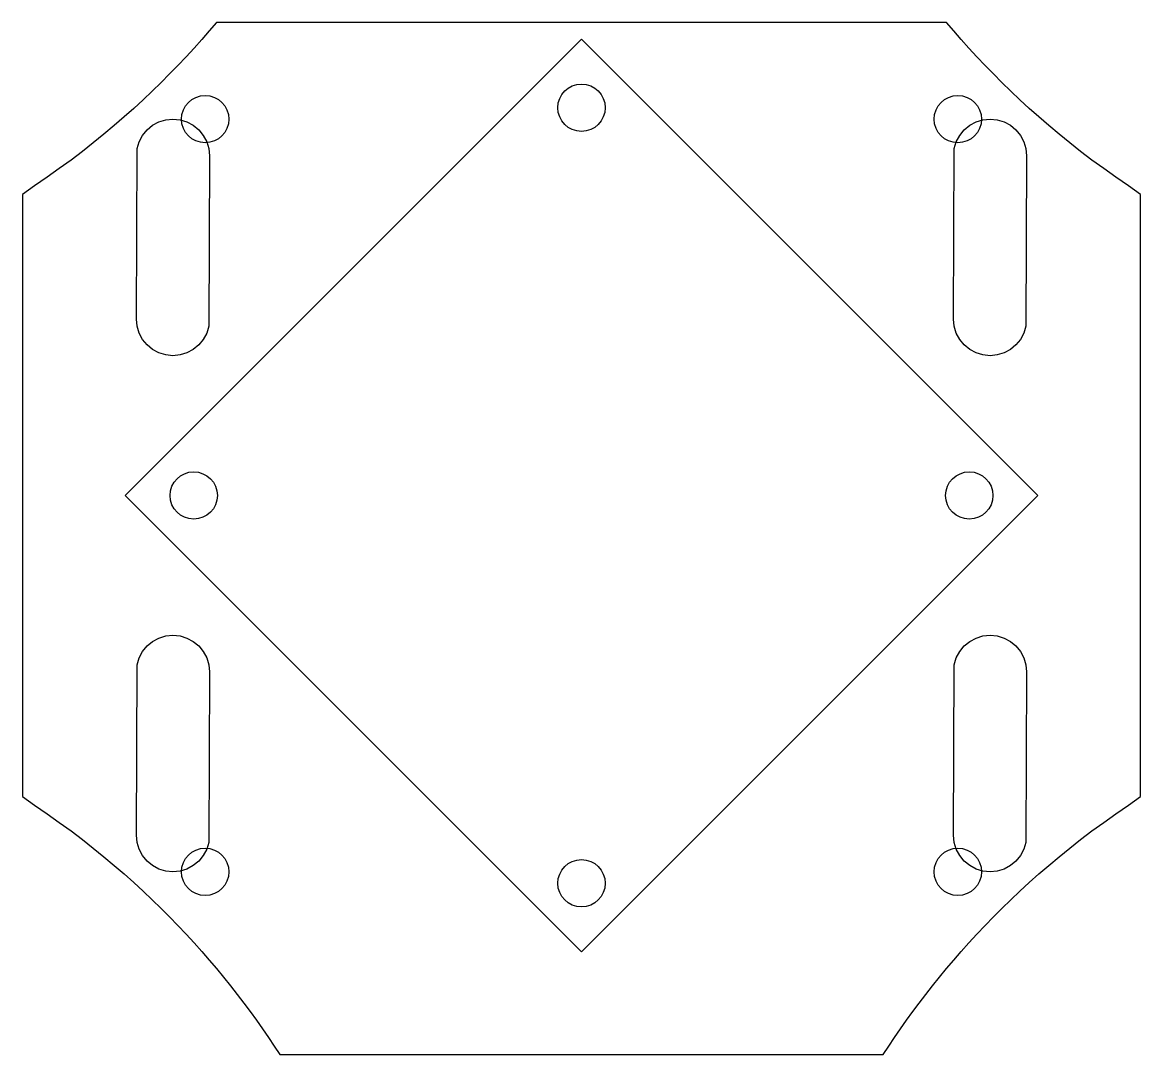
# Model space of a CAD drawing. Header units: millimetres. Extents: x -26 to 26, y -26 to 22.
import ezdxf

# ---------------------------------------------------------------- set-up
doc = ezdxf.new("R2010")
doc.units = ezdxf.units.MM
for name, color, linetype in [('BAT_STRAP', 6, 'Continuous'), ('CUT', 7, 'Continuous'), ('FC_M2_25.5_ROT45', 3, 'Continuous'), ('REF_BOARD_30_ROT45', 8, 'Continuous'), ('STANDOFF_M2', 4, 'Continuous')]:
    doc.layers.add(name, color=color, linetype=linetype)

msp = doc.modelspace()

# ---------------------------------------------------------------- linework, layer by layer
at = {"layer": 'BAT_STRAP'}
for points in [[(-20.7, 8.2), (-20.667, 16.132), (-20.571, 16.451), (-20.413, 16.744), (-20.202, 17.002), (-19.944, 17.213), (-19.651, 17.371), (-19.332, 17.467), (-19, 17.5), (-18.668, 17.467), (-18.349, 17.371), (-18.056, 17.213), (-17.798, 17.002), (-17.587, 16.744), (-17.429, 16.451), (-17.333, 16.132), (-17.3, 15.8), (-17.3, 15.8), (-17.333, 7.868), (-17.429, 7.549), (-17.587, 7.256), (-17.798, 6.998), (-18.056, 6.787), (-18.349, 6.629), (-18.668, 6.533), (-19, 6.5), (-19.332, 6.533), (-19.651, 6.629), (-19.944, 6.787), (-20.202, 6.998), (-20.413, 7.256), (-20.571, 7.549), (-20.667, 7.868), (-20.7, 8.2)], [(17.3, 8.2), (17.333, 16.132), (17.429, 16.451), (17.587, 16.744), (17.798, 17.002), (18.056, 17.213), (18.349, 17.371), (18.668, 17.467), (19, 17.5), (19.332, 17.467), (19.651, 17.371), (19.944, 17.213), (20.202, 17.002), (20.413, 16.744), (20.571, 16.451), (20.667, 16.132), (20.7, 15.8), (20.7, 15.8), (20.667, 7.868), (20.571, 7.549), (20.413, 7.256), (20.202, 6.998), (19.944, 6.787), (19.651, 6.629), (19.332, 6.533), (19, 6.5), (18.668, 6.533), (18.349, 6.629), (18.056, 6.787), (17.798, 6.998), (17.587, 7.256), (17.429, 7.549), (17.333, 7.868), (17.3, 8.2)], [(-20.7, -15.8), (-20.667, -7.868), (-20.571, -7.549), (-20.413, -7.256), (-20.202, -6.998), (-19.944, -6.787), (-19.651, -6.629), (-19.332, -6.533), (-19, -6.5), (-18.668, -6.533), (-18.349, -6.629), (-18.056, -6.787), (-17.798, -6.998), (-17.587, -7.256), (-17.429, -7.549), (-17.333, -7.868), (-17.3, -8.2), (-17.3, -8.2), (-17.333, -16.132), (-17.429, -16.451), (-17.587, -16.744), (-17.798, -17.002), (-18.056, -17.213), (-18.349, -17.371), (-18.668, -17.467), (-19, -17.5), (-19.332, -17.467), (-19.651, -17.371), (-19.944, -17.213), (-20.202, -17.002), (-20.413, -16.744), (-20.571, -16.451), (-20.667, -16.132), (-20.7, -15.8)], [(17.3, -15.8), (17.333, -7.868), (17.429, -7.549), (17.587, -7.256), (17.798, -6.998), (18.056, -6.787), (18.349, -6.629), (18.668, -6.533), (19, -6.5), (19.332, -6.533), (19.651, -6.629), (19.944, -6.787), (20.202, -6.998), (20.413, -7.256), (20.571, -7.549), (20.667, -7.868), (20.7, -8.2), (20.7, -8.2), (20.667, -16.132), (20.571, -16.451), (20.413, -16.744), (20.202, -17.002), (19.944, -17.213), (19.651, -17.371), (19.332, -17.467), (19, -17.5), (18.668, -17.467), (18.349, -17.371), (18.056, -17.213), (17.798, -17.002), (17.587, -16.744), (17.429, -16.451), (17.333, -16.132), (17.3, -15.8)]]:
    msp.add_lwpolyline(points, close=True, dxfattribs=at)
at = {"layer": 'CUT'}
msp.add_lwpolyline([(14.028, -26), (14.289, -25.6), (14.558, -25.2), (14.833, -24.8), (15.115, -24.4), (15.405, -24), (15.703, -23.6), (16.008, -23.2), (16.321, -22.8), (16.643, -22.4), (16.973, -22), (17.312, -21.6), (17.661, -21.2), (18.018, -20.8), (18.386, -20.4), (18.764, -20), (19.152, -19.6), (19.551, -19.2), (19.962, -18.8), (20.385, -18.4), (20.82, -18), (21.269, -17.6), (21.731, -17.2), (22.209, -16.8), (22.701, -16.4), (23.21, -16), (23.737, -15.6), (24.282, -15.2), (24.847, -14.8), (25.434, -14.4), (26, -14), (26, -13.6), (26, -13.2), (26, -12.8), (26, -12.4), (26, -12), (26, -11.6), (26, -11.2), (26, -10.8), (26, -10.4), (26, -10), (26, -9.6), (26, -9.2), (26, -8.8), (26, -8.4), (26, -8), (26, -7.6), (26, -7.2), (26, -6.8), (26, -6.4), (26, -6), (26, -5.6), (26, -5.2), (26, -4.8), (26, -4.4), (26, -4), (26, -3.6), (26, -3.2), (26, -2.8), (26, -2.4), (26, -2), (26, -1.6), (26, -1.2), (26, -0.8), (26, -0.4), (26, 0), (26, 0.4), (26, 0.8), (26, 1.2), (26, 1.6), (26, 2), (26, 2.4), (26, 2.8), (26, 3.2), (26, 3.6), (26, 4), (26, 4.4), (26, 4.8), (26, 5.2), (26, 5.6), (26, 6), (26, 6.4), (26, 6.8), (26, 7.2), (26, 7.6), (26, 8), (26, 8.4), (26, 8.8), (26, 9.2), (26, 9.6), (26, 10), (26, 10.4), (26, 10.8), (26, 11.2), (26, 11.6), (26, 12), (26, 12.4), (26, 12.8), (26, 13.2), (26, 13.6), (26, 14), (25.434, 14.4), (24.847, 14.8), (24.282, 15.2), (23.737, 15.6), (23.21, 16), (22.701, 16.4), (22.209, 16.8), (21.731, 17.2), (21.269, 17.6), (20.82, 18), (20.385, 18.4), (19.962, 18.8), (19.551, 19.2), (19.152, 19.6), (18.764, 20), (18.386, 20.4), (18.018, 20.8), (17.661, 21.2), (17.312, 21.6), (16.973, 22), (-16.973, 22), (-17.312, 21.6), (-17.661, 21.2), (-18.018, 20.8), (-18.386, 20.4), (-18.764, 20), (-19.152, 19.6), (-19.551, 19.2), (-19.962, 18.8), (-20.385, 18.4), (-20.82, 18), (-21.269, 17.6), (-21.731, 17.2), (-22.209, 16.8), (-22.701, 16.4), (-23.21, 16), (-23.737, 15.6), (-24.282, 15.2), (-24.847, 14.8), (-25.434, 14.4), (-26, 14), (-26, 13.6), (-26, 13.2), (-26, 12.8), (-26, 12.4), (-26, 12), (-26, 11.6), (-26, 11.2), (-26, 10.8), (-26, 10.4), (-26, 10), (-26, 9.6), (-26, 9.2), (-26, 8.8), (-26, 8.4), (-26, 8), (-26, 7.6), (-26, 7.2), (-26, 6.8), (-26, 6.4), (-26, 6), (-26, 5.6), (-26, 5.2), (-26, 4.8), (-26, 4.4), (-26, 4), (-26, 3.6), (-26, 3.2), (-26, 2.8), (-26, 2.4), (-26, 2), (-26, 1.6), (-26, 1.2), (-26, 0.8), (-26, 0.4), (-26, 0), (-26, -0.4), (-26, -0.8), (-26, -1.2), (-26, -1.6), (-26, -2), (-26, -2.4), (-26, -2.8), (-26, -3.2), (-26, -3.6), (-26, -4), (-26, -4.4), (-26, -4.8), (-26, -5.2), (-26, -5.6), (-26, -6), (-26, -6.4), (-26, -6.8), (-26, -7.2), (-26, -7.6), (-26, -8), (-26, -8.4), (-26, -8.8), (-26, -9.2), (-26, -9.6), (-26, -10), (-26, -10.4), (-26, -10.8), (-26, -11.2), (-26, -11.6), (-26, -12), (-26, -12.4), (-26, -12.8), (-26, -13.2), (-26, -13.6), (-26, -14), (-25.434, -14.4), (-24.847, -14.8), (-24.282, -15.2), (-23.737, -15.6), (-23.21, -16), (-22.701, -16.4), (-22.209, -16.8), (-21.731, -17.2), (-21.269, -17.6), (-20.82, -18), (-20.385, -18.4), (-19.962, -18.8), (-19.551, -19.2), (-19.152, -19.6), (-18.764, -20), (-18.386, -20.4), (-18.018, -20.8), (-17.661, -21.2), (-17.312, -21.6), (-16.973, -22), (-16.643, -22.4), (-16.321, -22.8), (-16.008, -23.2), (-15.703, -23.6), (-15.405, -24), (-15.115, -24.4), (-14.833, -24.8), (-14.558, -25.2), (-14.289, -25.6), (-14.028, -26)], close=True, dxfattribs=at)
at = {"layer": 'FC_M2_25.5_ROT45'}
for centre in [(0, 18.031), (-18.031, 0), (18.031, 0), (0, -18.031)]:
    msp.add_circle(centre, 1.1, dxfattribs=at)
at = {"layer": 'REF_BOARD_30_ROT45'}
msp.add_lwpolyline([(21.213, 0), (0, 21.213), (-21.213, 0), (0, -21.213)], close=True, dxfattribs=at)
at = {"layer": 'STANDOFF_M2'}
for centre in [(-17.5, 17.5), (17.5, 17.5), (-17.5, -17.5), (17.5, -17.5)]:
    msp.add_circle(centre, 1.1, dxfattribs=at)

doc.saveas('drawing.dxf')
